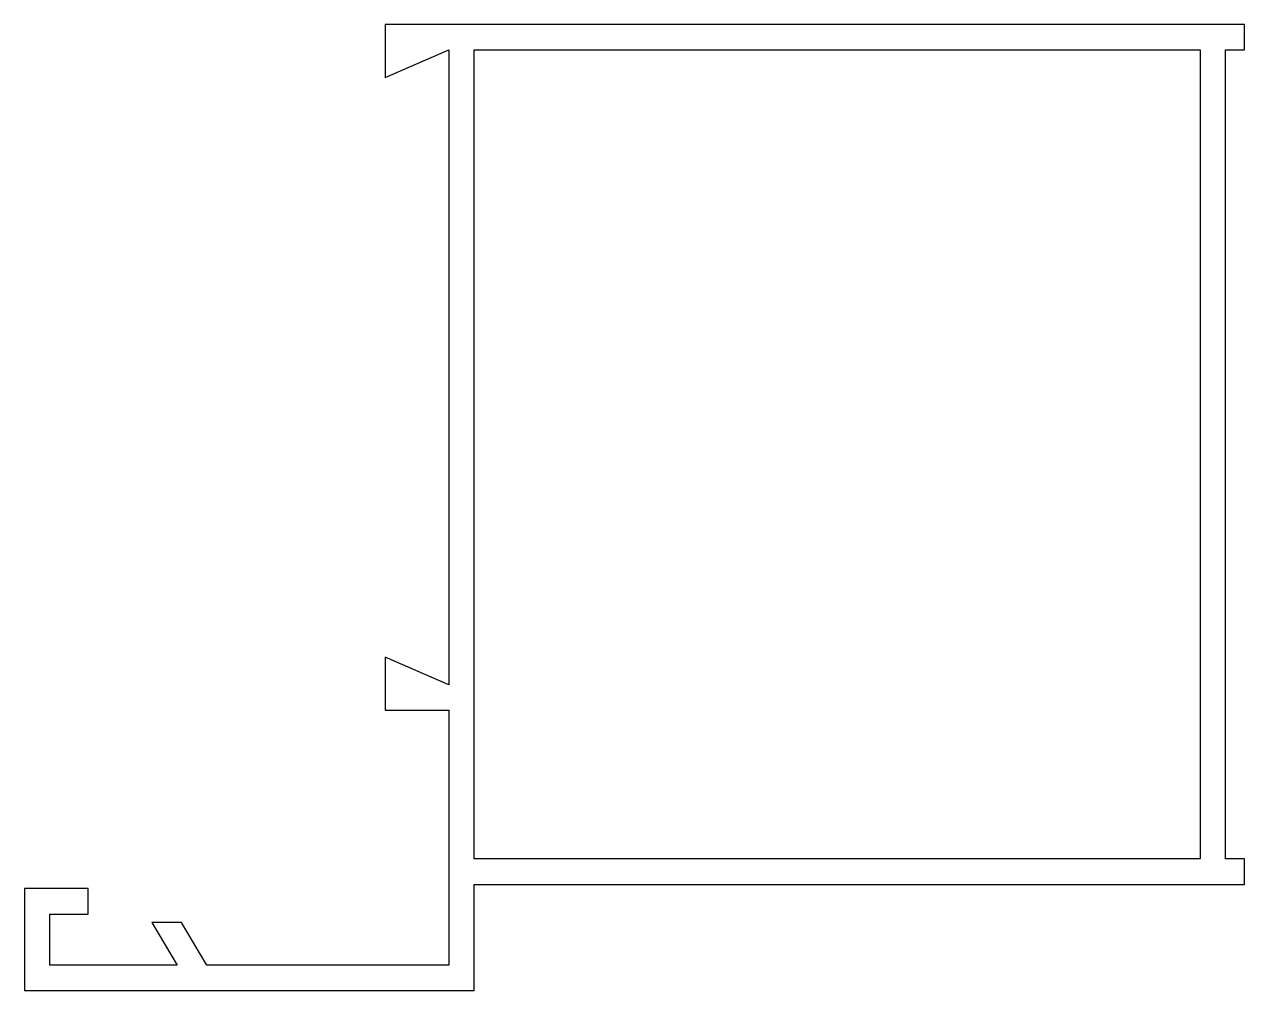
# Model space of a CAD drawing. Extents: x 134.4 to 191.9, y 190.8 to 236.3.
import ezdxf

# ---------------------------------------------------------------- set-up
doc = ezdxf.new("R2010")
doc.units = 0
doc.layers.get('0').update_dxf_attribs({"linetype": 'CONTINUOUS'})

msp = doc.modelspace()

# ---------------------------------------------------------------- linework, layer by layer
at = {"color": 0}
for points in [[(154.402, 192.021), (143.002, 192.021), (141.801, 194.021), (140.401, 194.021), (141.602, 192.021), (135.602, 192.021), (135.602, 194.421), (137.402, 194.421), (137.402, 195.621), (134.402, 195.621), (134.402, 190.821), (155.602, 190.821), (155.602, 195.821), (191.902, 195.821), (191.902, 197.021), (191.002, 197.021), (191.002, 235.121), (191.902, 235.121), (191.902, 236.321), (151.402, 236.321), (151.402, 233.821), (154.402, 235.121), (154.402, 205.221), (151.402, 206.521), (151.402, 204.021), (154.402, 204.021)], [(155.602, 197.021), (155.602, 235.121), (189.802, 235.121), (189.802, 197.021)]]:
    msp.add_lwpolyline(points, close=True, dxfattribs=at)

doc.saveas('drawing.dxf')
